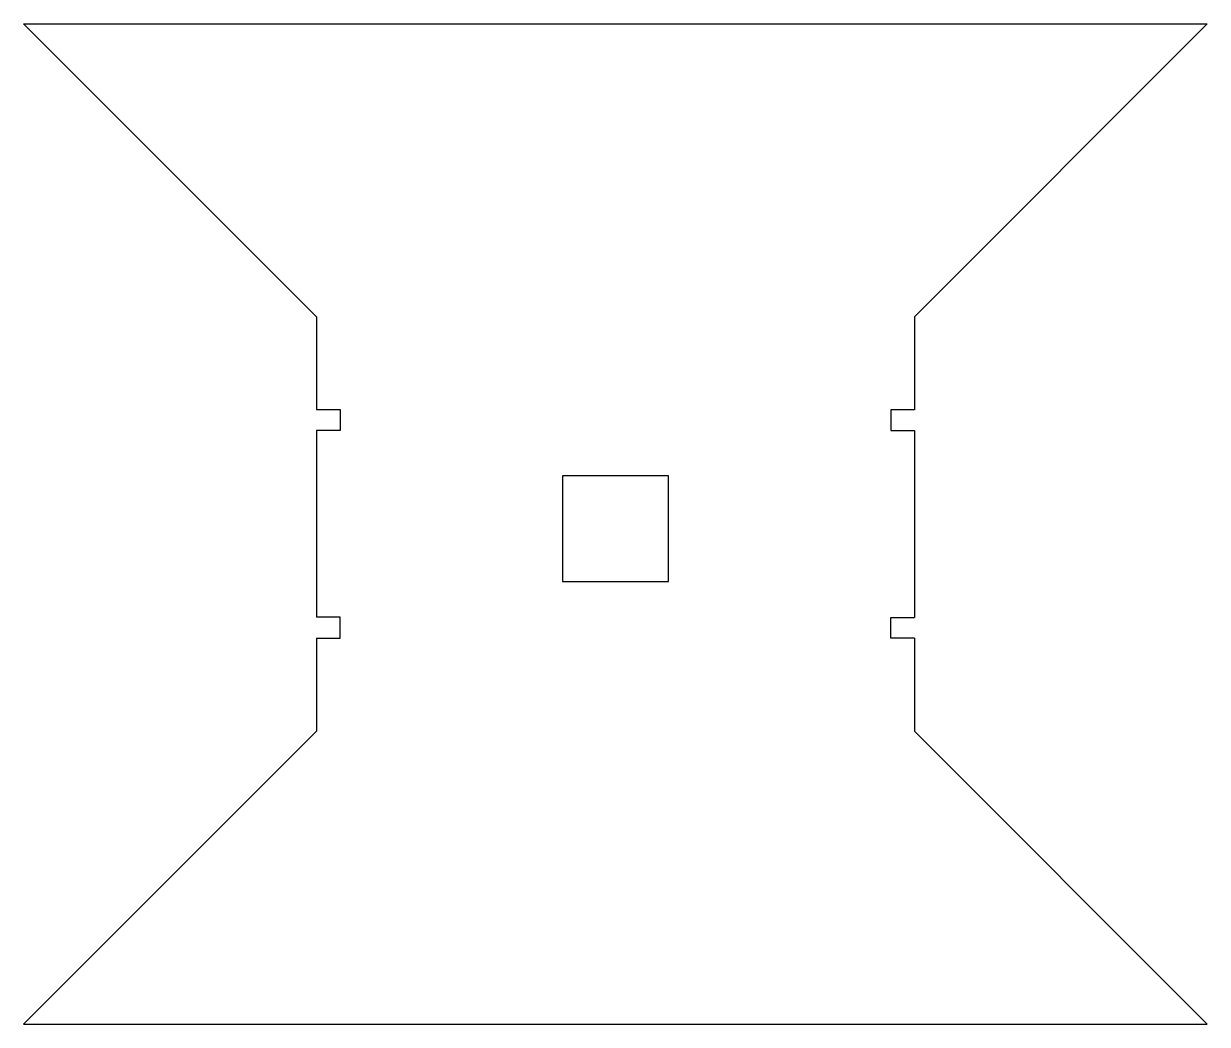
# Model space of a CAD drawing. Extents: x -109 to 93, y -103 to 67.
import ezdxf

# ---------------------------------------------------------------- set-up
doc = ezdxf.new("R2010")
doc.units = 0
doc.layers.get('0').update_dxf_attribs({"linetype": 'continuous'})

# ---------------------------------------------------------------- blocks, each defined once
blk = doc.blocks.new('BODY001')
at = {"color": 0}
for p, q in [((-108.59, 66.83), (92.6, 66.83)), ((-108.59, 66.83), (-58.79, 17.04)), ((92.6, 66.83), (42.81, 17.04)), ((-58.79, 17.04), (-58.79, 1.26)), ((42.81, 17.04), (42.81, 1.22)), ((-58.79, 1.26), (-54.79, 1.26)), ((-54.79, 1.26), (-54.79, -0.5)), ((38.81, 1.22), (38.81, -0.54)), ((42.81, 1.22), (38.81, 1.22)), ((-54.79, -0.5), (-54.79, -2.26)), ((38.81, -0.54), (38.81, -2.3)), ((-58.79, -2.26), (-58.79, -34.03)), ((-54.79, -2.26), (-58.79, -2.26)), ((38.81, -2.3), (42.81, -2.3)), ((42.81, -2.3), (42.81, -34.07)), ((1.01, -9.97), (-16.99, -9.97)), ((-16.99, -9.97), (-16.99, -27.97)), ((1.01, -27.97), (1.01, -9.97)), ((-16.99, -27.97), (1.01, -27.97)), ((-54.79, -34.03), (-58.79, -34.03)), ((-54.79, -35.79), (-54.79, -34.03)), ((38.81, -35.83), (38.81, -34.07)), ((38.81, -34.07), (42.81, -34.07)), ((-54.79, -37.55), (-54.79, -35.79)), ((38.81, -37.59), (38.81, -35.83)), ((-58.79, -37.55), (-58.79, -53.38)), ((-58.79, -37.55), (-54.79, -37.55)), ((42.81, -37.59), (38.81, -37.59)), ((42.81, -37.59), (42.81, -53.38)), ((-108.59, -103.18), (-58.79, -53.38)), ((42.81, -53.38), (92.6, -103.18)), ((-108.59, -103.18), (92.6, -103.18))]:
    blk.add_line(p, q, dxfattribs=at)

msp = doc.modelspace()

# ---------------------------------------------------------------- block references
at = {"color": 0}
msp.add_blockref('BODY001', (0, 0), dxfattribs=at)

doc.saveas('drawing.dxf')
